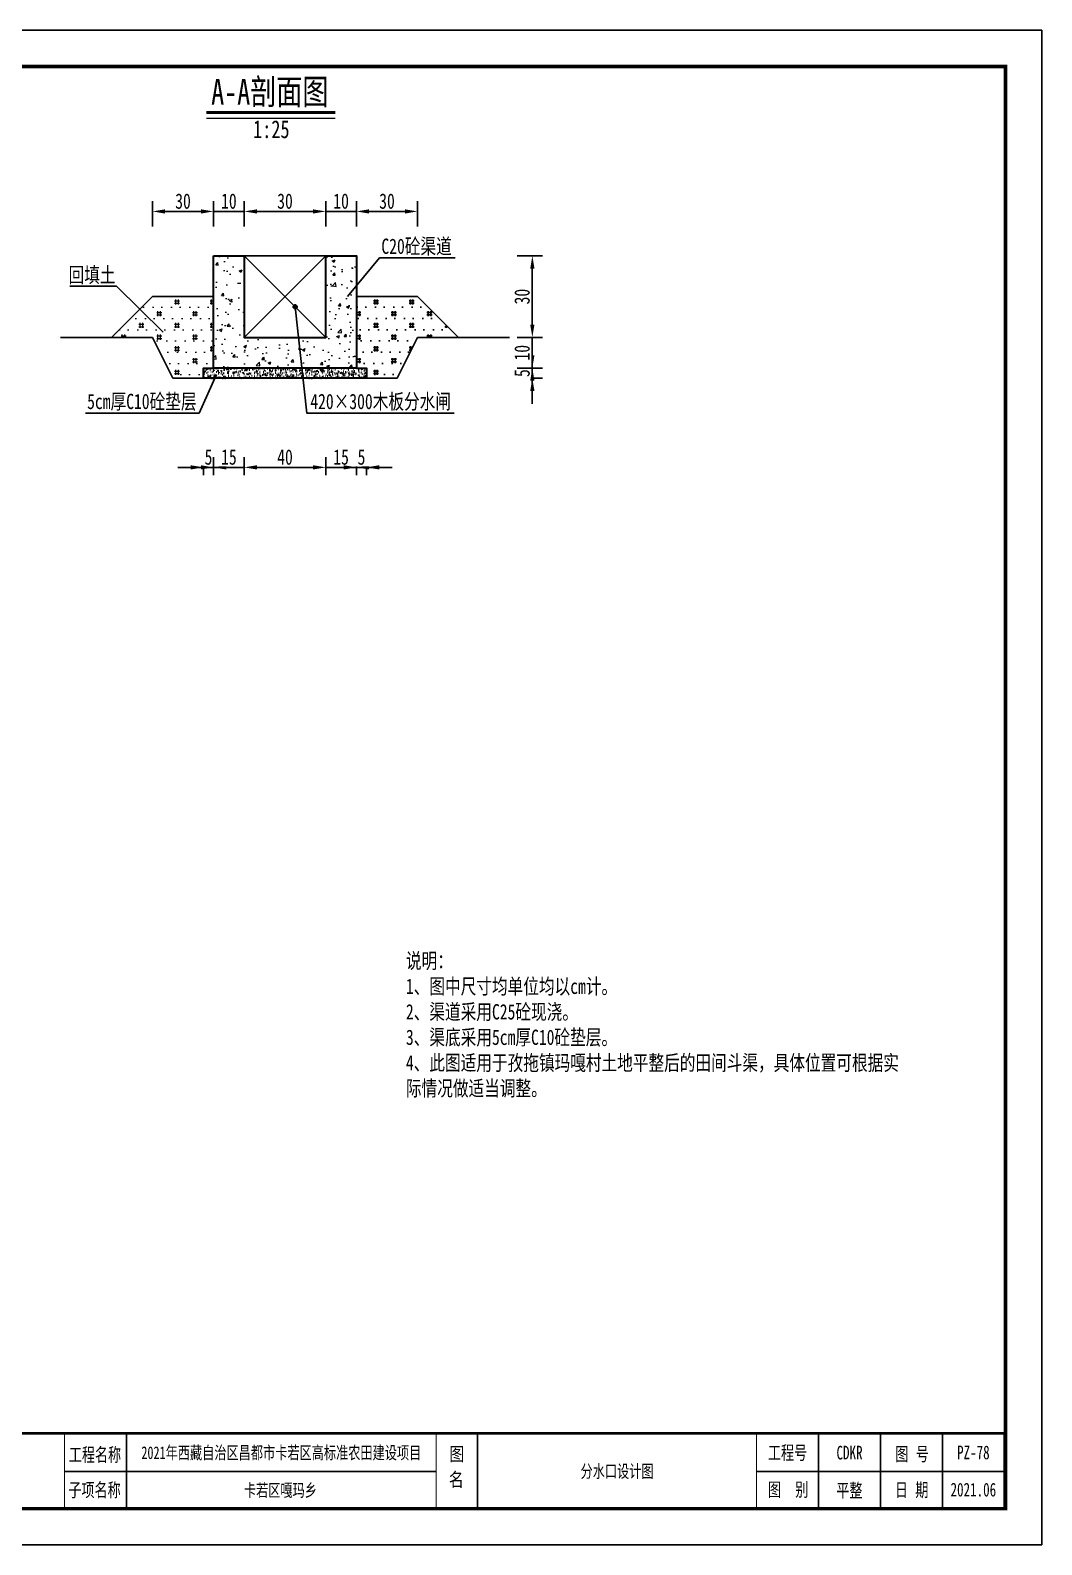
# Model space of a CAD drawing. Extents: x 4283 to 40403, y 1134 to 1764.
# Drawn here: x 5344.2 to 5542.5, y 1136.3 to 1433.3 of the extents above; entities that cross this region are included whole.
import ezdxf
from ezdxf.enums import TextEntityAlignment as Align

# ---------------------------------------------------------------- set-up
doc = ezdxf.new("R2010")
doc.units = 0
for name, color, linetype, lineweight in [('0-图案填充 0.09', 8, 'Continuous', 9), ('0-文字 0.15', 7, 'Continuous', 15), ('0-标注 0.09', 4, 'Continuous', 9)]:
    doc.layers.add(name, color=color, linetype=linetype, lineweight=lineweight)
for name, color, linetype in [('PUB_TITLE', 4, 'Continuous'), ('S-MODIFY', 4, 'Continuous'), ('华泽绵阳图框', 7, 'Continuous')]:
    doc.layers.add(name, color=color, linetype=linetype)
doc.styles.add('-宋体', font='', dxfattribs={"width": 0.8})
doc.styles.add('0-仿宋国标', font='', dxfattribs={"width": 0.75})
doc.styles.add('长仿宋', font='', dxfattribs={"width": 0.7, "height": 5})
doc.styles.get('-宋体').set_extended_font_data('SimSun')
doc.styles.get('0-仿宋国标').set_extended_font_data('仿宋_GB2312')
doc.styles.get('长仿宋').set_extended_font_data('SimSun')
doc.dimstyles.new('@10', dxfattribs={"dimtxt": 2.5, "dimasz": 2.5, "dimexe": 2, "dimexo": 0.6, "dimgap": 0.5, "dimtad": 1, "dimdec": 0, "dimdsep": 46, "dimtxsty": '0-仿宋国标', "dimcen": 3.5, "dimclrd": 4, "dimclre": 4, "dimclrt": 4, "dimazin": 0, "dimtfac": 1, "dimtdec": 0, "dimtmove": 0, "dimatfit": 3, "dimfxl": 3, "dimfxlon": 1, "dimtfill": 1, "dimtfillclr": 256, "dimarcsym": 0})

# ---------------------------------------------------------------- blocks, each defined once
blk = doc.blocks.new('*D20')
at = {"layer": '0-标注 0.09', "color": 4, "lineweight": -2, "transparency": 16777216}
for p, q in [((5380.15, 1394.86), (5380.15, 1399.81)), ((5386.15, 1394.86), (5386.15, 1399.81)), ((5377.65, 1397.81), (5375.15, 1397.81)), ((5380.15, 1397.81), (5386.15, 1397.81)), ((5388.65, 1397.81), (5391.15, 1397.81))]:
    blk.add_line(p, q, dxfattribs=at)
at = {"layer": '0-标注 0.09', "color": 4, "transparency": 16777216}
for points in [[(5377.65, 1398.22), (5377.65, 1397.39), (5380.15, 1397.81)], [(5388.65, 1398.22), (5388.65, 1397.39), (5386.15, 1397.81)]]:
    blk.add_solid(points, dxfattribs=at)
at = {"layer": 'Defpoints', "color": 0}
for p in [(5380.15, 1394.26), (5386.15, 1394.26)]:
    blk.add_point(p, dxfattribs=at)
at = {"layer": '0-标注 0.09', "color": 4, "transparency": 16777216, "insert": (5383.15, 1399.81), "char_height": 3, "attachment_point": 5, "style": '0-仿宋国标', "bg_fill": 3, "box_fill_scale": 1.1, "bg_fill_color": 256, "bg_fill_true_color": 13158600, "bg_fill_transparency": 0}
blk.add_mtext('10', dxfattribs=at)
at = {"layer": 'Defpoints', "color": 0}
blk.add_point((5386.15, 1397.81), dxfattribs=at)
blk = doc.blocks.new('*D21')
at = {"layer": '0-标注 0.09', "color": 4, "lineweight": -2, "transparency": 16777216}
for p, q in [((5386.15, 1394.86), (5386.15, 1399.81)), ((5402.15, 1394.86), (5402.15, 1399.81)), ((5388.65, 1397.81), (5399.65, 1397.81))]:
    blk.add_line(p, q, dxfattribs=at)
at = {"layer": '0-标注 0.09', "color": 4, "transparency": 16777216}
for points in [[(5388.65, 1398.22), (5388.65, 1397.39), (5386.15, 1397.81)], [(5399.65, 1398.22), (5399.65, 1397.39), (5402.15, 1397.81)]]:
    blk.add_solid(points, dxfattribs=at)
at = {"layer": 'Defpoints', "color": 0}
for p in [(5402.15, 1397.81), (5386.15, 1394.26), (5402.15, 1394.26)]:
    blk.add_point(p, dxfattribs=at)
at = {"layer": '0-标注 0.09', "color": 4, "transparency": 16777216, "insert": (5394.15, 1399.81), "char_height": 3, "attachment_point": 5, "style": '0-仿宋国标', "bg_fill": 3, "box_fill_scale": 1.1, "bg_fill_color": 256, "bg_fill_true_color": 13158600, "bg_fill_transparency": 0}
blk.add_mtext('30', dxfattribs=at)
blk = doc.blocks.new('*D22')
at = {"layer": '0-标注 0.09', "color": 4, "lineweight": -2, "transparency": 16777216}
for p, q in [((5402.15, 1394.86), (5402.15, 1399.81)), ((5408.15, 1394.86), (5408.15, 1399.81)), ((5399.65, 1397.81), (5397.15, 1397.81)), ((5402.15, 1397.81), (5408.15, 1397.81)), ((5410.65, 1397.81), (5413.15, 1397.81))]:
    blk.add_line(p, q, dxfattribs=at)
at = {"layer": '0-标注 0.09', "color": 4, "transparency": 16777216}
for points in [[(5399.65, 1398.22), (5399.65, 1397.39), (5402.15, 1397.81)], [(5410.65, 1398.22), (5410.65, 1397.39), (5408.15, 1397.81)]]:
    blk.add_solid(points, dxfattribs=at)
at = {"layer": 'Defpoints', "color": 0}
for p in [(5402.15, 1394.26), (5408.15, 1394.26)]:
    blk.add_point(p, dxfattribs=at)
at = {"layer": '0-标注 0.09', "color": 4, "transparency": 16777216, "insert": (5405.15, 1399.81), "char_height": 3, "attachment_point": 5, "style": '0-仿宋国标', "bg_fill": 3, "box_fill_scale": 1.1, "bg_fill_color": 256, "bg_fill_true_color": 13158600, "bg_fill_transparency": 0}
blk.add_mtext('10', dxfattribs=at)
at = {"layer": 'Defpoints', "color": 0}
blk.add_point((5408.15, 1397.81), dxfattribs=at)
blk = doc.blocks.new('*D23')
at = {"layer": '0-标注 0.09', "color": 4, "lineweight": -2, "transparency": 16777216}
for p, q in [((5408.15, 1394.86), (5408.15, 1399.81)), ((5420.15, 1394.86), (5420.15, 1399.81)), ((5410.65, 1397.81), (5417.65, 1397.81))]:
    blk.add_line(p, q, dxfattribs=at)
at = {"layer": '0-标注 0.09', "color": 4, "transparency": 16777216}
for points in [[(5410.65, 1398.22), (5410.65, 1397.39), (5408.15, 1397.81)], [(5417.65, 1398.22), (5417.65, 1397.39), (5420.15, 1397.81)]]:
    blk.add_solid(points, dxfattribs=at)
at = {"layer": 'Defpoints', "color": 0}
for p in [(5420.15, 1397.81), (5408.15, 1394.26), (5420.15, 1394.26)]:
    blk.add_point(p, dxfattribs=at)
at = {"layer": '0-标注 0.09', "color": 4, "transparency": 16777216, "insert": (5414.15, 1399.81), "char_height": 3, "attachment_point": 5, "style": '0-仿宋国标', "bg_fill": 3, "box_fill_scale": 1.1, "bg_fill_color": 256, "bg_fill_true_color": 13158600, "bg_fill_transparency": 0}
blk.add_mtext('30', dxfattribs=at)
blk = doc.blocks.new('*D24')
at = {"layer": '0-标注 0.09', "color": 4, "lineweight": -2, "transparency": 16777216}
for p, q in [((5368.15, 1394.86), (5368.15, 1399.81)), ((5380.15, 1394.86), (5380.15, 1399.81)), ((5370.65, 1397.81), (5377.65, 1397.81))]:
    blk.add_line(p, q, dxfattribs=at)
at = {"layer": '0-标注 0.09', "color": 4, "transparency": 16777216}
for points in [[(5370.65, 1398.22), (5370.65, 1397.39), (5368.15, 1397.81)], [(5377.65, 1398.22), (5377.65, 1397.39), (5380.15, 1397.81)]]:
    blk.add_solid(points, dxfattribs=at)
at = {"layer": 'Defpoints', "color": 0}
for p in [(5380.15, 1397.81), (5368.15, 1394.26), (5380.15, 1394.26)]:
    blk.add_point(p, dxfattribs=at)
at = {"layer": '0-标注 0.09', "color": 4, "transparency": 16777216, "insert": (5374.15, 1399.81), "char_height": 3, "attachment_point": 5, "style": '0-仿宋国标', "bg_fill": 3, "box_fill_scale": 1.1, "bg_fill_color": 256, "bg_fill_true_color": 13158600, "bg_fill_transparency": 0}
blk.add_mtext('30', dxfattribs=at)
blk = doc.blocks.new('*D25')
at = {"layer": '0-标注 0.09', "color": 4, "lineweight": -2, "transparency": 16777216}
for p, q in [((5442.65, 1369.6), (5442.65, 1372.1)), ((5439.65, 1367.1), (5444.65, 1367.1)), ((5442.65, 1365.1), (5442.65, 1367.1)), ((5439.65, 1365.1), (5444.65, 1365.1)), ((5442.65, 1362.6), (5442.65, 1360.1))]:
    blk.add_line(p, q, dxfattribs=at)
at = {"layer": '0-标注 0.09', "color": 4, "transparency": 16777216}
for points in [[(5442.24, 1369.6), (5443.07, 1369.6), (5442.65, 1367.1)], [(5442.24, 1362.6), (5443.07, 1362.6), (5442.65, 1365.1)]]:
    blk.add_solid(points, dxfattribs=at)
at = {"layer": 'Defpoints', "color": 0}
for p in [(5410.15, 1367.1), (5410.15, 1365.1)]:
    blk.add_point(p, dxfattribs=at)
at = {"layer": '0-标注 0.09', "color": 4, "transparency": 16777216, "insert": (5440.65, 1366.1), "char_height": 3, "attachment_point": 5, "rotation": 90, "style": '0-仿宋国标', "bg_fill": 3, "box_fill_scale": 1.1, "bg_fill_color": 256, "bg_fill_true_color": 13158600, "bg_fill_transparency": 0}
blk.add_mtext('5', dxfattribs=at)
at = {"layer": 'Defpoints', "color": 0}
blk.add_point((5442.65, 1367.1), dxfattribs=at)
blk = doc.blocks.new('*D26')
at = {"layer": '0-标注 0.09', "color": 4, "lineweight": -2, "transparency": 16777216}
for p, q in [((5442.65, 1375.6), (5442.65, 1378.1)), ((5439.65, 1373.1), (5444.65, 1373.1)), ((5442.65, 1367.1), (5442.65, 1373.1)), ((5439.65, 1367.1), (5444.65, 1367.1)), ((5442.65, 1364.6), (5442.65, 1362.1))]:
    blk.add_line(p, q, dxfattribs=at)
at = {"layer": '0-标注 0.09', "color": 4, "transparency": 16777216}
for points in [[(5442.24, 1375.6), (5443.07, 1375.6), (5442.65, 1373.1)], [(5442.24, 1364.6), (5443.07, 1364.6), (5442.65, 1367.1)]]:
    blk.add_solid(points, dxfattribs=at)
at = {"layer": 'Defpoints', "color": 0}
for p in [(5402.15, 1373.1), (5408.15, 1367.1)]:
    blk.add_point(p, dxfattribs=at)
at = {"layer": '0-标注 0.09', "color": 4, "transparency": 16777216, "insert": (5440.65, 1370.1), "char_height": 3, "attachment_point": 5, "rotation": 90, "style": '0-仿宋国标', "bg_fill": 3, "box_fill_scale": 1.1, "bg_fill_color": 256, "bg_fill_true_color": 13158600, "bg_fill_transparency": 0}
blk.add_mtext('10', dxfattribs=at)
at = {"layer": 'Defpoints', "color": 0}
blk.add_point((5442.65, 1373.1), dxfattribs=at)
blk = doc.blocks.new('*D27')
at = {"layer": '0-标注 0.09', "color": 4, "lineweight": -2, "transparency": 16777216}
for p, q in [((5439.65, 1389.1), (5444.65, 1389.1)), ((5442.65, 1375.6), (5442.65, 1386.6)), ((5439.65, 1373.1), (5444.65, 1373.1))]:
    blk.add_line(p, q, dxfattribs=at)
at = {"layer": '0-标注 0.09', "color": 4, "transparency": 16777216}
for points in [[(5442.24, 1386.6), (5443.07, 1386.6), (5442.65, 1389.1)], [(5442.24, 1375.6), (5443.07, 1375.6), (5442.65, 1373.1)]]:
    blk.add_solid(points, dxfattribs=at)
at = {"layer": 'Defpoints', "color": 0}
for p in [(5408.15, 1389.1), (5442.65, 1389.1), (5402.15, 1373.1)]:
    blk.add_point(p, dxfattribs=at)
at = {"layer": '0-标注 0.09', "color": 4, "transparency": 16777216, "insert": (5440.65, 1381.1), "char_height": 3, "attachment_point": 5, "rotation": 90, "style": '0-仿宋国标', "bg_fill": 3, "box_fill_scale": 1.1, "bg_fill_color": 256, "bg_fill_true_color": 13158600, "bg_fill_transparency": 0}
blk.add_mtext('30', dxfattribs=at)
blk = doc.blocks.new('*D28')
at = {"layer": '0-标注 0.09', "color": 4, "lineweight": -2, "transparency": 16777216}
for p, q in [((5378.15, 1346.09), (5378.15, 1349.62)), ((5380.15, 1346.09), (5380.15, 1349.62)), ((5375.65, 1347.62), (5373.15, 1347.62)), ((5378.15, 1347.62), (5380.15, 1347.62)), ((5382.65, 1347.62), (5385.15, 1347.62))]:
    blk.add_line(p, q, dxfattribs=at)
at = {"layer": '0-标注 0.09', "color": 4, "transparency": 16777216}
for points in [[(5375.65, 1348.03), (5375.65, 1347.2), (5378.15, 1347.62)], [(5382.65, 1348.03), (5382.65, 1347.2), (5380.15, 1347.62)]]:
    blk.add_solid(points, dxfattribs=at)
at = {"layer": 'Defpoints', "color": 0}
for p in [(5378.15, 1345.49), (5380.15, 1345.49)]:
    blk.add_point(p, dxfattribs=at)
at = {"layer": '0-标注 0.09', "color": 4, "transparency": 16777216, "insert": (5379.15, 1349.62), "char_height": 3, "attachment_point": 5, "style": '0-仿宋国标', "bg_fill": 3, "box_fill_scale": 1.1, "bg_fill_color": 256, "bg_fill_true_color": 13158600, "bg_fill_transparency": 0}
blk.add_mtext('5', dxfattribs=at)
at = {"layer": 'Defpoints', "color": 0}
blk.add_point((5380.15, 1347.62), dxfattribs=at)
blk = doc.blocks.new('*D29')
at = {"layer": '0-标注 0.09', "color": 4, "lineweight": -2, "transparency": 16777216}
for p, q in [((5380.15, 1346.09), (5380.15, 1349.62)), ((5386.15, 1346.09), (5386.15, 1349.62)), ((5377.65, 1347.62), (5375.15, 1347.62)), ((5380.15, 1347.62), (5386.15, 1347.62)), ((5388.65, 1347.62), (5391.15, 1347.62))]:
    blk.add_line(p, q, dxfattribs=at)
at = {"layer": '0-标注 0.09', "color": 4, "transparency": 16777216}
for points in [[(5377.65, 1348.03), (5377.65, 1347.2), (5380.15, 1347.62)], [(5388.65, 1348.03), (5388.65, 1347.2), (5386.15, 1347.62)]]:
    blk.add_solid(points, dxfattribs=at)
at = {"layer": 'Defpoints', "color": 0}
for p in [(5380.15, 1345.49), (5386.15, 1345.49)]:
    blk.add_point(p, dxfattribs=at)
at = {"layer": '0-标注 0.09', "color": 4, "transparency": 16777216, "insert": (5383.15, 1349.62), "char_height": 3, "attachment_point": 5, "style": '0-仿宋国标', "bg_fill": 3, "box_fill_scale": 1.1, "bg_fill_color": 256, "bg_fill_true_color": 13158600, "bg_fill_transparency": 0}
blk.add_mtext('15', dxfattribs=at)
at = {"layer": 'Defpoints', "color": 0}
blk.add_point((5386.15, 1347.62), dxfattribs=at)
blk = doc.blocks.new('*D30')
at = {"layer": '0-标注 0.09', "color": 4, "lineweight": -2, "transparency": 16777216}
for p, q in [((5386.15, 1346.09), (5386.15, 1349.62)), ((5402.15, 1346.09), (5402.15, 1349.62)), ((5388.65, 1347.62), (5399.65, 1347.62))]:
    blk.add_line(p, q, dxfattribs=at)
at = {"layer": '0-标注 0.09', "color": 4, "transparency": 16777216}
for points in [[(5388.65, 1348.03), (5388.65, 1347.2), (5386.15, 1347.62)], [(5399.65, 1348.03), (5399.65, 1347.2), (5402.15, 1347.62)]]:
    blk.add_solid(points, dxfattribs=at)
at = {"layer": 'Defpoints', "color": 0}
for p in [(5386.15, 1345.49), (5402.15, 1347.62), (5402.15, 1345.49)]:
    blk.add_point(p, dxfattribs=at)
at = {"layer": '0-标注 0.09', "color": 4, "transparency": 16777216, "insert": (5394.15, 1349.62), "char_height": 3, "attachment_point": 5, "style": '0-仿宋国标', "bg_fill": 3, "box_fill_scale": 1.1, "bg_fill_color": 256, "bg_fill_true_color": 13158600, "bg_fill_transparency": 0}
blk.add_mtext('40', dxfattribs=at)
blk = doc.blocks.new('*D31')
at = {"layer": '0-标注 0.09', "color": 4, "lineweight": -2, "transparency": 16777216}
for p, q in [((5402.15, 1346.09), (5402.15, 1349.62)), ((5408.15, 1346.09), (5408.15, 1349.62)), ((5399.65, 1347.62), (5397.15, 1347.62)), ((5402.15, 1347.62), (5408.15, 1347.62)), ((5410.65, 1347.62), (5413.15, 1347.62))]:
    blk.add_line(p, q, dxfattribs=at)
at = {"layer": '0-标注 0.09', "color": 4, "transparency": 16777216}
for points in [[(5399.65, 1348.03), (5399.65, 1347.2), (5402.15, 1347.62)], [(5410.65, 1348.03), (5410.65, 1347.2), (5408.15, 1347.62)]]:
    blk.add_solid(points, dxfattribs=at)
at = {"layer": 'Defpoints', "color": 0}
for p in [(5402.15, 1345.49), (5408.15, 1345.49)]:
    blk.add_point(p, dxfattribs=at)
at = {"layer": '0-标注 0.09', "color": 4, "transparency": 16777216, "insert": (5405.15, 1349.62), "char_height": 3, "attachment_point": 5, "style": '0-仿宋国标', "bg_fill": 3, "box_fill_scale": 1.1, "bg_fill_color": 256, "bg_fill_true_color": 13158600, "bg_fill_transparency": 0}
blk.add_mtext('15', dxfattribs=at)
at = {"layer": 'Defpoints', "color": 0}
blk.add_point((5408.15, 1347.62), dxfattribs=at)
blk = doc.blocks.new('*D32')
at = {"layer": '0-标注 0.09', "color": 4, "lineweight": -2, "transparency": 16777216}
for p, q in [((5408.15, 1346.09), (5408.15, 1349.62)), ((5410.15, 1346.09), (5410.15, 1349.62)), ((5405.65, 1347.62), (5403.15, 1347.62)), ((5408.15, 1347.62), (5410.15, 1347.62)), ((5412.65, 1347.62), (5415.15, 1347.62))]:
    blk.add_line(p, q, dxfattribs=at)
at = {"layer": '0-标注 0.09', "color": 4, "transparency": 16777216}
for points in [[(5405.65, 1348.03), (5405.65, 1347.2), (5408.15, 1347.62)], [(5412.65, 1348.03), (5412.65, 1347.2), (5410.15, 1347.62)]]:
    blk.add_solid(points, dxfattribs=at)
at = {"layer": 'Defpoints', "color": 0}
for p in [(5408.15, 1345.49), (5410.15, 1345.49)]:
    blk.add_point(p, dxfattribs=at)
at = {"layer": '0-标注 0.09', "color": 4, "transparency": 16777216, "insert": (5409.15, 1349.62), "char_height": 3, "attachment_point": 5, "style": '0-仿宋国标', "bg_fill": 3, "box_fill_scale": 1.1, "bg_fill_color": 256, "bg_fill_true_color": 13158600, "bg_fill_transparency": 0}
blk.add_mtext('5', dxfattribs=at)
at = {"layer": 'Defpoints', "color": 0}
blk.add_point((5410.15, 1347.62), dxfattribs=at)

msp = doc.modelspace()

# ---------------------------------------------------------------- hatches: boundary and pattern name
h = msp.add_hatch()
h.set_pattern_fill('回填土', color=256, scale=10, style=0, double=1)
h.set_pattern_definition([(0, (5362.9907, 1513.2033), (1.5, 2.2), [0, -1.7, 0, -1.9]), (0, (5362.4907, 1513.2033), (3.5, 2.3), [1, -6]), (0, (5362.4907, 1513.7033), (3.5, 2.3), [1, -6]), (90, (5362.7407, 1512.9533), (-3.5, 2.3), [1, -3.6]), (90, (5363.2407, 1512.9533), (-3.5, 2.3), [1, -3.6])])
h.paths.add_polyline_path([(5420.15, 1381.1), (5408.15, 1381.1), (5408.15, 1373.1), (5408.15, 1367.1), (5410.15, 1367.1), (5410.15, 1365.1), (5416.15, 1365.1), (5420.15, 1373.1), (5428.15, 1373.1)])
h = msp.add_hatch(color=256)
h.dxf.hatch_style = 1
h.paths.add_polyline_path([(5395.75, 1379.1, 1), (5396.55, 1379.1, 1)])
at = {"layer": '0-图案填充 0.09'}
h = msp.add_hatch(dxfattribs=at)
h.set_pattern_fill('混凝土2', color=256, scale=0.8, style=0, double=1)
h.set_pattern_definition([(50, (5362.9907, 1513.2033), (5.73808, -0.50202), [0.6, -6.6]), (355, (5362.9907, 1513.203), (-1.11, 6.01754), [0.48, -5.28]), (100.4514, (5363.469, 1513.1614), (4.62808, 5.51552), [0.50992, -5.60914]), (46.184, (5362.991, 1514.803), (8.53793, -1.32415), [0.9, -9.9]), (96.6356, (5363.702, 1514.693), (7.4773, 7.79294), [0.7649, -8.4137]), (351.184, (5362.991, 1514.803), (7.4773, 7.79295), [0.72, -7.92]), (21, (5363.7907, 1514.4033), (4.77526, -3.22095), [0.6, -6.6]), (326, (5363.7907, 1514.403), (1.94652, 5.8012), [0.48, -5.28]), (71.4514, (5364.1886, 1514.135), (6.72178, 2.58024), [0.50992, -5.60914]), (37.5, (5362.9907, 1513.2033), (0.09728, 2.66315), [0, -5.216, 0, -5.36, 0, -5.3]), (7.5, (5362.9907, 1513.2033), (2.104556, 3.155294), [0, -3.056, 0, -5.096, 0, -2.02]), (327.5, (5361.2067, 1513.2033), (4.27058, -0.18044), [0, -2, 0, -6.24, 0, -8.28]), (317.5, (5360.4067, 1513.2033), (4.66549, 0.80084), [0, -2.6, 0, -4.144, 0, -5.88])])
h.paths.add_polyline_path([(5408.15, 1373.1), (5408.15, 1389.1), (5402.15, 1389.1), (5402.15, 1373.1), (5386.15, 1373.1), (5386.15, 1389.1), (5380.15, 1389.1), (5380.15, 1367.1), (5408.15, 1367.1)])
h = msp.add_hatch(dxfattribs=at)
h.set_pattern_fill('回填土', color=256, scale=10, style=0, double=1)
h.set_pattern_definition([(0, (5358.9907, 1513.2033), (1.5, 2.2), [0, -1.7, 0, -1.9]), (0, (5358.4907, 1513.2033), (3.5, 2.3), [1, -6]), (0, (5358.4907, 1513.7033), (3.5, 2.3), [1, -6]), (90, (5358.7407, 1512.9533), (-3.5, 2.3), [1, -3.6]), (90, (5359.2407, 1512.9533), (-3.5, 2.3), [1, -3.6])])
h.paths.add_polyline_path([(5368.15, 1381.1), (5380.15, 1381.1), (5380.15, 1373.1), (5380.15, 1367.1), (5378.15, 1367.1), (5378.15, 1365.1), (5372.15, 1365.1), (5368.15, 1373.1), (5360.15, 1373.1)])
at = {"layer": '0-图案填充 0.09', "lineweight": 30}
h = msp.add_hatch(dxfattribs=at)
h.set_pattern_fill('混凝土2', color=256, scale=0.2, style=0, double=1)
h.set_pattern_definition([(50, (5362.9907, 1513.2033), (1.43452, -0.125504), [0.15, -1.65]), (355, (5362.9907, 1513.2033), (-0.277503, 1.504384), [0.12, -1.32]), (100.4514, (5363.1102, 1513.1928), (1.157019, 1.378879), [0.12748, -1.402284]), (46.1842, (5362.9907, 1513.6033), (2.134482, -0.331038), [0.225, -2.475]), (96.6356, (5363.1686, 1513.5757), (1.869325, 1.948236), [0.19122, -2.103426]), (351.1842, (5362.9907, 1513.6033), (1.869324, 1.948237), [0.18, -1.98]), (21, (5363.1907, 1513.5033), (1.193814, -0.805238), [0.15, -1.65]), (326, (5363.1907, 1513.5033), (0.48663, 1.4503), [0.12, -1.32]), (71.4514, (5363.2902, 1513.4362), (1.680445, 0.645061), [0.12748, -1.402284]), (37.5, (5362.9907, 1513.20326), (0.0243197, 0.6657877), [0, -1.304, 0, -1.34, 0, -1.325]), (7.5, (5362.9907, 1513.20326), (0.526139, 0.7888234), [0, -0.764, 0, -1.274, 0, -0.505]), (327.5, (5362.5447, 1513.20326), (1.0676449, -0.0451097), [0, -0.5, 0, -1.56, 0, -2.07]), (317.5, (5362.3447, 1513.2033), (1.1663723, 0.20021), [0, -0.65, 0, -1.036, 0, -1.47])])
h.paths.add_polyline_path([(5410.15, 1367.1), (5408.15, 1367.1), (5384.15, 1367.1), (5378.15, 1367.1), (5378.15, 1365.1), (5384.15, 1365.1), (5410.15, 1365.1)])

# ---------------------------------------------------------------- linework, layer by layer
at = {"lineweight": 30}
msp.add_lwpolyline([(5380.15, 1389.1), (5386.15, 1389.1), (5386.15, 1373.1), (5402.15, 1373.1), (5402.15, 1389.1), (5408.15, 1389.1), (5408.15, 1373.1), (5408.15, 1367.1), (5380.15, 1367.1)], close=True, dxfattribs=at)
for points in [[(5386.15, 1389.1), (5402.15, 1373.1)], [(5402.15, 1389.1), (5386.15, 1373.1)], [(5386.15, 1389.1), (5402.15, 1389.1)], [(5370.23, 1374.15), (5361.11, 1383.17), (5351.96, 1383.17)], [(5368.15, 1381.1), (5360.15, 1373.1)], [(5380.15, 1381.1), (5368.15, 1381.1)], [(5408.15, 1381.1), (5420.15, 1381.1)], [(5420.15, 1381.1), (5428.15, 1373.1)], [(5368.15, 1373.1), (5358.15, 1373.1), (5350.15, 1373.1)], [(5372.15, 1365.1), (5368.15, 1373.1)], [(5416.15, 1365.1), (5420.15, 1373.1)], [(5420.15, 1373.1), (5430.15, 1373.1), (5438.15, 1373.1)], [(5380.7, 1365.83), (5377.29, 1358.23), (5355.02, 1358.23)], [(5378.15, 1365.1), (5372.15, 1365.1)], [(5410.15, 1365.1), (5416.15, 1365.1)]]:
    msp.add_lwpolyline(points)
msp.add_lwpolyline([(5408.15, 1367.1), (5410.15, 1367.1), (5410.15, 1365.1), (5380.15, 1365.1), (5378.15, 1365.1), (5378.15, 1367.1), (5380.15, 1367.1)], dxfattribs=at)
msp.add_circle((5396.15, 1379.1), 0.4)
at = {"layer": '0-文字 0.15', "lineweight": 50}
msp.add_line((5378.75, 1417.19), (5404.02, 1417.19), dxfattribs=at)
at = {"layer": '0-文字 0.15', "flags": 128}
msp.add_lwpolyline([(5378.75, 1416.13), (5404.02, 1416.13)], dxfattribs=at)
at = {"layer": 'PUB_TITLE', "color": 7, "const_width": 0.566}
msp.add_lwpolyline([(5535.46, 1143.4), (5535.46, 1426.23)], dxfattribs=at)
at = {"layer": 'PUB_TITLE', "color": 7, "const_width": 0.506}
msp.add_lwpolyline([(5140.21, 1143.4), (5535.23, 1143.4), (5535.24, 1158.16), (5140.21, 1158.16)], close=True, dxfattribs=at)
at = {"layer": '华泽绵阳图框', "color": 7}
for p, q in [((5363.04, 1143.4), (5363.04, 1158.16)), ((5431.92, 1143.4), (5431.92, 1158.16)), ((5498.78, 1143.32), (5498.78, 1158.08)), ((5510.93, 1143.32), (5510.93, 1158.08)), ((5523.08, 1143.32), (5523.08, 1158.08)), ((5350.89, 1150.7), (5423.82, 1150.7)), ((5486.62, 1150.7), (5535.23, 1150.7))]:
    msp.add_line(p, q, dxfattribs=at)
at = {"layer": '华泽绵阳图框', "color": 7, "const_width": 0.506}
msp.add_lwpolyline([(5140.21, 1158.16), (5535.24, 1158.16)], dxfattribs=at)
at = {"layer": '华泽绵阳图框', "color": 7, "const_width": 0.203, "flags": 128}
for points in [[(5350.89, 1143.4), (5350.89, 1158.16)], [(5423.82, 1143.4), (5423.82, 1158.16)], [(5486.62, 1143.32), (5486.62, 1158.08)]]:
    msp.add_lwpolyline(points, dxfattribs=at)

# ---------------------------------------------------------------- texts
at = {"ltscale": 0.6, "insert": (5417.86, 1252.35), "char_height": 3, "width": 99.4297, "attachment_point": 1, "style": '0-仿宋国标'}
msp.add_mtext('\\A1;{\\C7;说明：\\P1、图中尺寸均单位均以cm计。\\P2、渠道采用C25砼现浇。\\P3、渠底采用5cm厚C10砼垫层。\\P4、此图适用于孜拖镇玛嘎村土地平整后的田间斗渠，具体位置可根据实际情况做适当调整。}', dxfattribs=at)
at = {"layer": '0-文字 0.15', "style": '0-仿宋国标', "width": 0.75}
for s, height, p in [('A-A剖面图', 5, (5391.18, 1421.38)), ('1:25', 3.5, (5391.47, 1413.9)), ('回填土 ', 3, (5357.09, 1385.41)), ('5cm厚C10砼垫层', 3, (5366.08, 1360.59))]:
    msp.add_text(s, height=height, dxfattribs=at).set_placement(p, align=Align.MIDDLE)
at = {"layer": '华泽绵阳图框', "style": '长仿宋', "width": 0.7}
for s, height, p in [('工程名称', 2.685, (5351.76, 1152.64)), ('工程号', 2.685, (5488.85, 1153.04)), ('图', 2.69, (5513.83, 1152.79)), ('号', 2.69, (5517.84, 1152.79)), ('子项名称', 2.685, (5351.68, 1145.73)), ('图', 2.69, (5488.87, 1145.8)), ('别', 2.69, (5494.21, 1145.8)), ('日', 2.69, (5513.74, 1145.74)), ('期', 2.69, (5517.75, 1145.74))]:
    msp.add_text(s, height=height, dxfattribs=at).set_placement(p)
for s, height, p in [('2021年西藏自治区昌都市卡若区高标准农田建设项目', 2.5, (5393.43, 1154.43)), ('CDKR', 2.685, (5504.85, 1154.39)), ('PZ-78', 2.685, (5529.13, 1154.41)), ('分水口设计图', 2.5, (5459.27, 1150.78)), ('卡若区嘎玛乡', 2.5, (5393.25, 1147.07)), ('平整', 2.685, (5504.82, 1147.03)), ('2021.06', 2.685, (5529.13, 1147.11))]:
    msp.add_text(s, height=height, dxfattribs=at).set_placement(p, align=Align.MIDDLE)
at = {"layer": '华泽绵阳图框', "color": 7, "style": '-宋体', "width": 0.8}
for s, p in [('图', (5426.37, 1152.79)), ('名', (5426.27, 1147.76))]:
    msp.add_text(s, height=2.69, dxfattribs=at).set_placement(p)

# ---------------------------------------------------------------- dimensions: what is measured, and where the dimension line sits
at = {"layer": '0-标注 0.09'}
dim = msp.add_linear_dim(base=(5386.15, 1397.81), p1=(5380.15, 1394.26), p2=(5386.15, 1394.26), text='10', dimstyle='@10', override={"dimtxt": 3, "dimlfac": 2.5, "dimtxsty": '0-仿宋国标'}, dxfattribs=at)
dim.commit()
dim.dimension.update_dxf_attribs({"geometry": '*D20', "text_midpoint": (5383.15, 1399.81)})
dim = msp.add_linear_dim(base=(5380.15, 1347.62), p1=(5378.15, 1345.49), p2=(5380.15, 1345.49), dimstyle='@10', override={"dimtxt": 3, "dimlfac": 2.5}, dxfattribs=at)
dim.commit()
dim.dimension.update_dxf_attribs({"geometry": '*D28', "text_midpoint": (5379.15, 1349.62)})

# ---------------------------------------------------------------- next in the draw order: dimensions: what is measured, and where the dimension line sits
for base, p1, p2, picture, middle in [((5380.15, 1397.81), (5368.15, 1394.26), (5380.15, 1394.26), '*D24', (5374.15, 1399.81)), ((5386.15, 1347.62), (5380.15, 1345.49), (5386.15, 1345.49), '*D29', (5383.15, 1349.62))]:
    dim = msp.add_linear_dim(base=base, p1=p1, p2=p2, dimstyle='@10', override={"dimtxt": 3, "dimlfac": 2.5}, dxfattribs=at)
    dim.commit()
    dim.dimension.update_dxf_attribs({"geometry": picture, "text_midpoint": middle})
dim = msp.add_linear_dim(base=(5402.15, 1397.81), p1=(5386.15, 1394.26), p2=(5402.15, 1394.26), text='30', dimstyle='@10', override={"dimtxt": 3, "dimlfac": 2.5, "dimtxsty": '0-仿宋国标'}, dxfattribs=at)
dim.commit()
dim.dimension.update_dxf_attribs({"geometry": '*D21', "text_midpoint": (5394.15, 1399.81)})
dim = msp.add_linear_dim(base=(5442.65, 1367.1), p1=(5410.15, 1365.1), p2=(5410.15, 1367.1), angle=90, dimstyle='@10', override={"dimtxt": 3, "dimlfac": 2.5}, dxfattribs=at)
dim.commit()
dim.dimension.update_dxf_attribs({"geometry": '*D25', "text_midpoint": (5440.65, 1366.1)})

# ---------------------------------------------------------------- next in the draw order: dimensions: what is measured, and where the dimension line sits
dim = msp.add_linear_dim(base=(5408.15, 1397.81), p1=(5402.15, 1394.26), p2=(5408.15, 1394.26), text='10', dimstyle='@10', override={"dimtxt": 3, "dimlfac": 2.5, "dimtxsty": '0-仿宋国标'}, dxfattribs=at)
dim.commit()
dim.dimension.update_dxf_attribs({"geometry": '*D22', "text_midpoint": (5405.15, 1399.81)})
dim = msp.add_linear_dim(base=(5442.65, 1373.1), p1=(5408.15, 1367.1), p2=(5402.15, 1373.1), angle=90, text='10', dimstyle='@10', override={"dimtxt": 3, "dimlfac": 2.5, "dimtxsty": '0-仿宋国标'}, dxfattribs=at)
dim.commit()
dim.dimension.update_dxf_attribs({"geometry": '*D26', "text_midpoint": (5440.65, 1370.1)})
dim = msp.add_linear_dim(base=(5402.15, 1347.62), p1=(5386.15, 1345.49), p2=(5402.15, 1345.49), dimstyle='@10', override={"dimtxt": 3, "dimlfac": 2.5}, dxfattribs=at)
dim.commit()
dim.dimension.update_dxf_attribs({"geometry": '*D30', "text_midpoint": (5394.15, 1349.62)})

# ---------------------------------------------------------------- next in the draw order: texts
at = {"layer": '0-文字 0.15', "style": '0-仿宋国标', "width": 0.75}
msp.add_text('420×300木板分水闸 ', height=3, dxfattribs=at).set_placement((5413.67, 1360.59), align=Align.MIDDLE)

# ---------------------------------------------------------------- next in the draw order: dimensions: what is measured, and where the dimension line sits
at = {"layer": '0-标注 0.09'}
for base, p1, p2, picture, middle in [((5420.15, 1397.81), (5408.15, 1394.26), (5420.15, 1394.26), '*D23', (5414.15, 1399.81)), ((5408.15, 1347.62), (5402.15, 1345.49), (5408.15, 1345.49), '*D31', (5405.15, 1349.62))]:
    dim = msp.add_linear_dim(base=base, p1=p1, p2=p2, dimstyle='@10', override={"dimtxt": 3, "dimlfac": 2.5}, dxfattribs=at)
    dim.commit()
    dim.dimension.update_dxf_attribs({"geometry": picture, "text_midpoint": middle})
dim = msp.add_linear_dim(base=(5442.65, 1389.1), p1=(5402.15, 1373.1), p2=(5408.15, 1389.1), angle=90, text='30', dimstyle='@10', override={"dimtxt": 3, "dimlfac": 2.5, "dimtxsty": '0-仿宋国标'}, dxfattribs=at)
dim.commit()
dim.dimension.update_dxf_attribs({"geometry": '*D27', "text_midpoint": (5440.65, 1381.1)})

# ---------------------------------------------------------------- next in the draw order: linework, layer by layer
for points in [[(5406.42, 1381.13), (5412.67, 1388.68), (5427.54, 1388.68)], [(5396.15, 1379.1), (5398.45, 1358.23), (5427.32, 1358.23)]]:
    msp.add_lwpolyline(points)

# ---------------------------------------------------------------- next in the draw order: texts
at = {"layer": '0-文字 0.15', "style": '0-仿宋国标', "width": 0.75}
msp.add_text('C20砼渠道', height=3, dxfattribs=at).set_placement((5419.95, 1391.04), align=Align.MIDDLE)

# ---------------------------------------------------------------- next in the draw order: dimensions: what is measured, and where the dimension line sits
at = {"layer": '0-标注 0.09'}
dim = msp.add_linear_dim(base=(5410.15, 1347.62), p1=(5408.15, 1345.49), p2=(5410.15, 1345.49), dimstyle='@10', override={"dimtxt": 3, "dimlfac": 2.5}, dxfattribs=at)
dim.commit()
dim.dimension.update_dxf_attribs({"geometry": '*D32', "text_midpoint": (5409.15, 1349.62)})

# ---------------------------------------------------------------- next in the draw order: linework, layer by layer
at = {"layer": 'PUB_TITLE'}
msp.add_lwpolyline([(5122.53, 1136.33), (5542.53, 1136.33), (5542.53, 1433.33), (5122.53, 1433.33)], close=True, dxfattribs=at)
at = {"layer": 'S-MODIFY'}
msp.add_lwpolyline([(5122.53, 1136.33), (5542.53, 1136.33), (5542.53, 1433.33), (5122.53, 1433.33)], close=True, dxfattribs=at)
at = {"layer": '华泽绵阳图框', "color": 7, "const_width": 0.707}
msp.add_lwpolyline([(5140.21, 1143.4), (5535.46, 1143.4), (5535.46, 1426.23), (5140.21, 1426.23)], close=True, dxfattribs=at)

doc.saveas('drawing.dxf')
